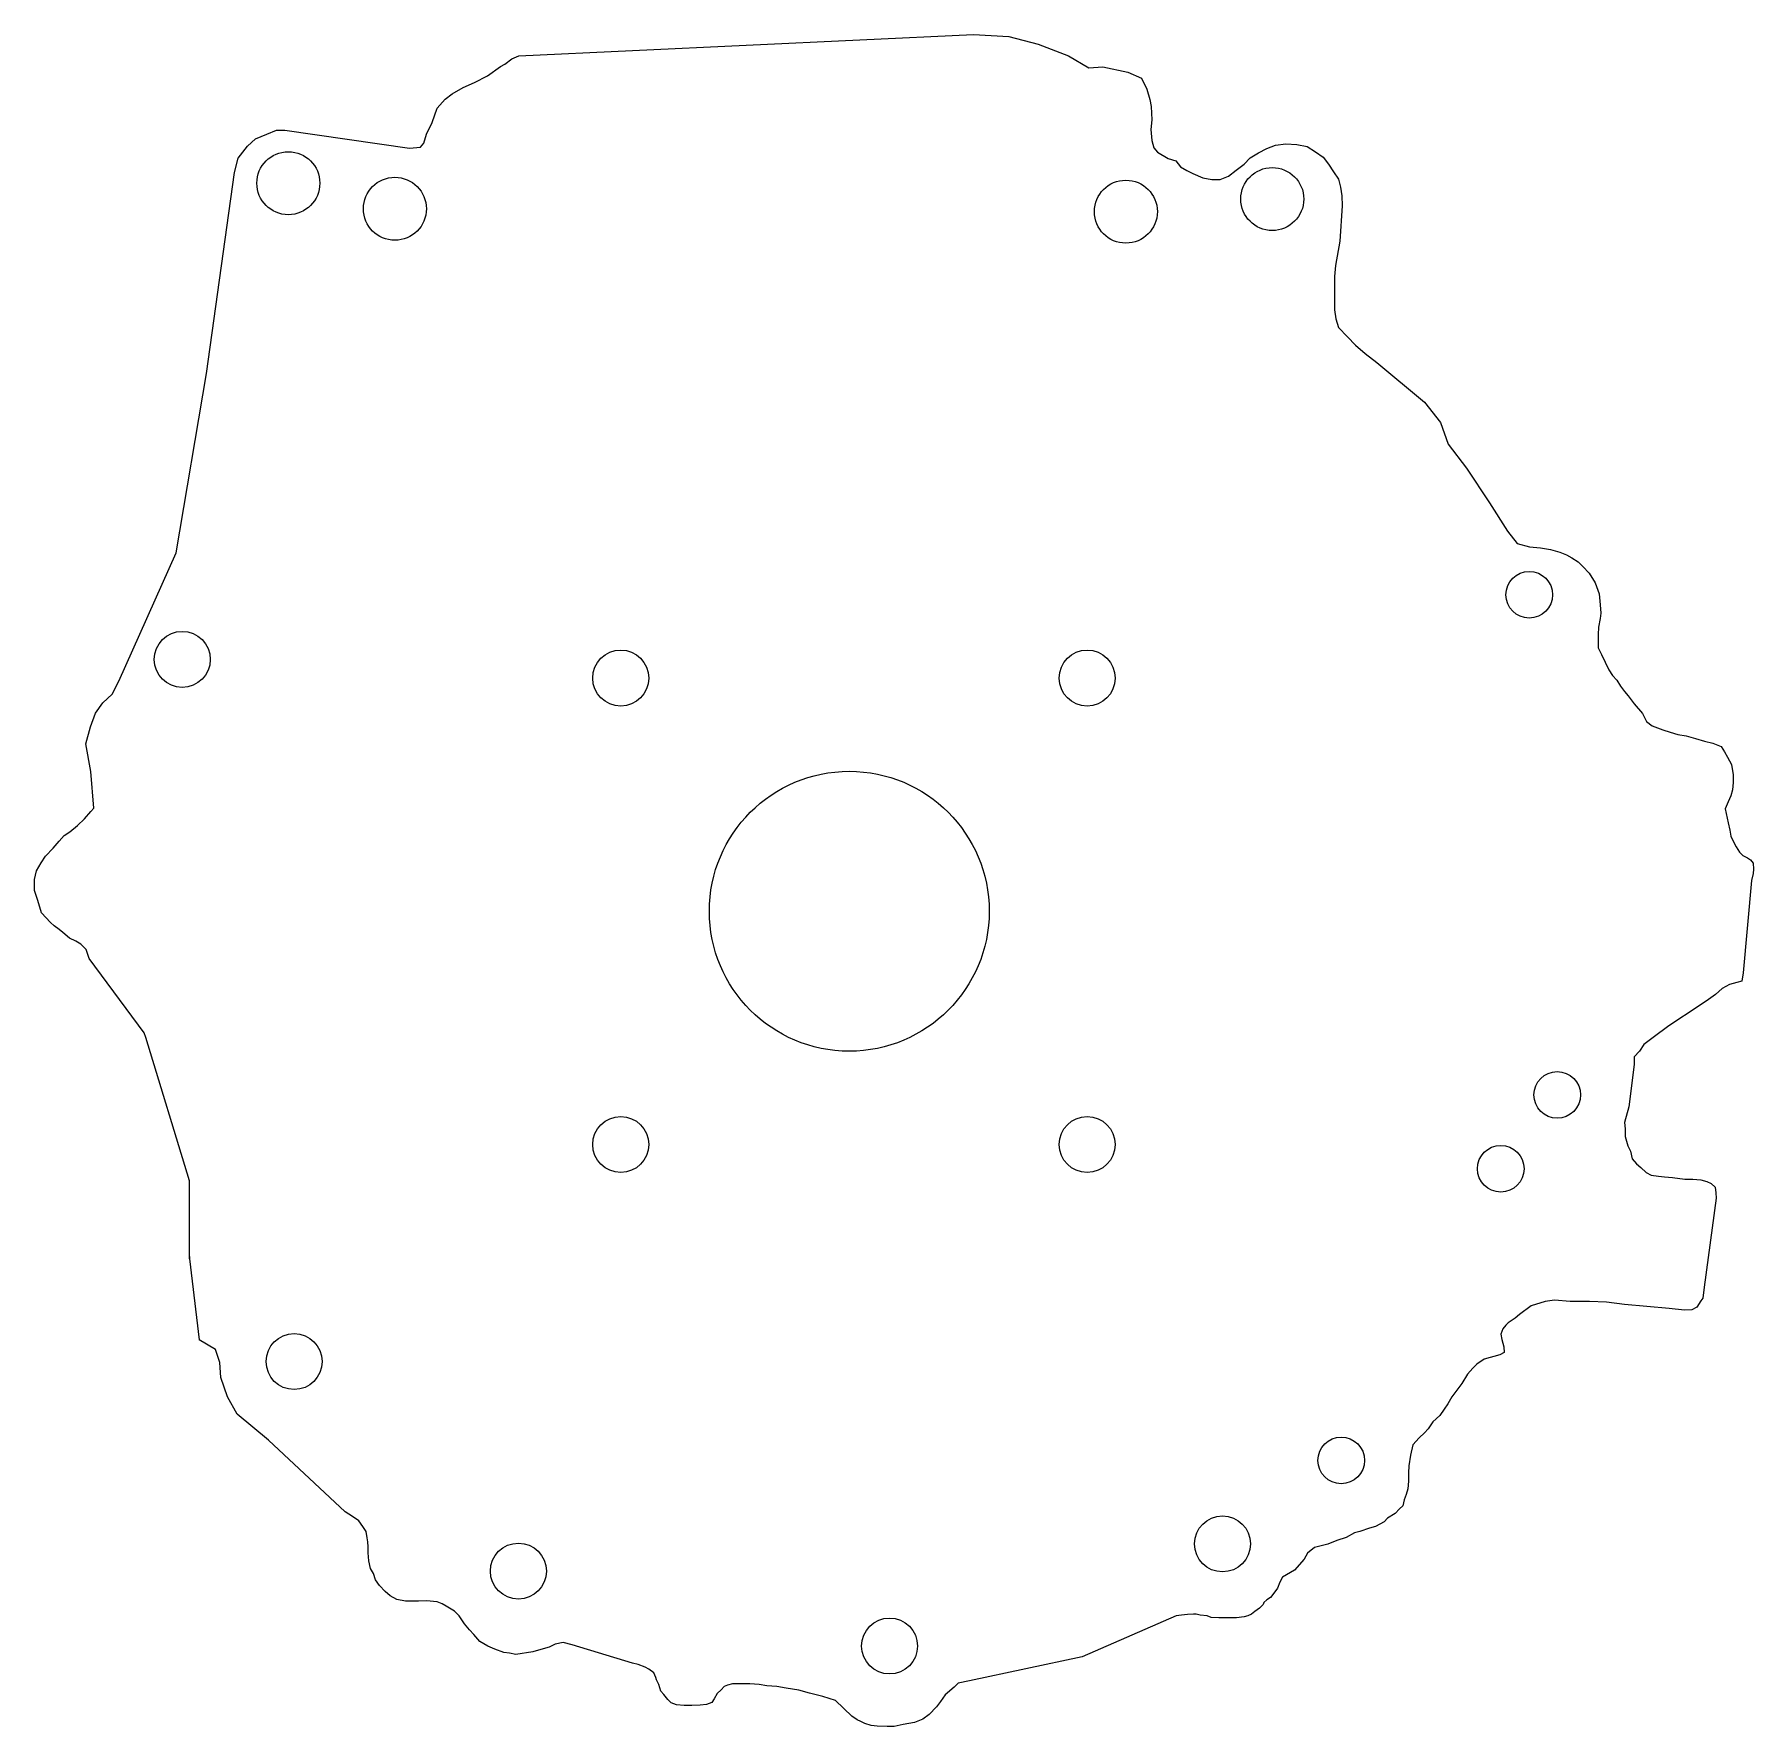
# Model space of a CAD drawing. Header units: millimetres. Extents: x -176 to 193, y -175 to 188.
import ezdxf

# ---------------------------------------------------------------- set-up
doc = ezdxf.new("R2010")
doc.units = ezdxf.units.MM
doc.layers.add('Sketch', color=7, linetype='CONTINUOUS')

msp = doc.modelspace()

# ---------------------------------------------------------------- linework, layer by layer
at = {"layer": 'Sketch'}
for p, q in [((-71.81192, 183.357147), (25.602835, 187.984924)), ((25.602835, 187.984924), (33.238674, 187.522141)), ((33.238674, 187.522141), (39.486179, 185.90242)), ((39.486179, 185.90242), (45.965065, 183.357147)), ((-78.570343, 179.102402), (-75.763145, 181.077835)), ((-75.763145, 181.077835), (-74.827415, 181.597687)), ((-74.827415, 181.597687), (-73.344444, 182.713455)), ((-73.344444, 182.713455), (-71.81192, 183.357147)), ((45.965065, 183.357147), (50.361465, 180.811874)), ((50.361465, 180.811874), (53.369518, 181.043259)), ((53.369518, 181.043259), (58.691463, 179.886307)), ((-83.76886, 176.607117), (-81.377541, 177.64682)), ((-81.377541, 177.64682), (-78.570343, 179.102402)), ((58.691463, 179.886307), (61.663391, 178.629761)), ((61.663391, 178.629761), (62.807053, 176.238449)), ((-89.383247, 172.136398), (-87.615753, 174.111832)), ((-87.615753, 174.111832), (-86.160172, 175.255508)), ((-86.160172, 175.255508), (-83.76886, 176.607117)), ((62.807053, 176.238449), (63.430874, 174.055084)), ((63.430874, 174.055084), (63.742786, 172.495544)), ((-90.422951, 169.121262), (-89.383247, 172.136398)), ((63.846752, 169.688354), (63.638817, 167.608963)), ((63.742786, 172.495544), (63.846752, 169.688354)), ((-128.268112, 165.586273), (-125.876801, 166.625977)), ((-125.876801, 166.625977), (-123.797401, 167.457733)), ((-123.797401, 167.457733), (-122.0299, 167.457733)), ((-122.0299, 167.457733), (-95.309555, 163.61084)), ((-92.190445, 164.650543), (-91.670593, 166.625977)), ((-91.670593, 166.625977), (-90.422951, 169.121262)), ((63.638817, 167.608963), (63.846752, 165.217651)), ((-132.011047, 161.42746), (-130.035614, 164.026718)), ((-130.035614, 164.026718), (-128.268112, 165.586273)), ((-95.309555, 163.61084), (-92.918236, 163.818787)), ((-92.918236, 163.818787), (-92.190445, 164.650543)), ((63.846752, 165.217651), (64.262634, 163.658112)), ((64.262634, 163.658112), (65.094398, 162.722382)), ((65.094398, 162.722382), (67.381737, 161.370773)), ((84.920494, 161.513855), (86.708084, 162.620453)), ((86.708084, 162.620453), (88.495674, 163.556808)), ((88.495674, 163.556808), (90.368385, 164.237808)), ((90.368385, 164.237808), (92.581589, 164.493164)), ((92.581589, 164.493164), (94.965042, 164.408051)), ((94.965042, 164.408051), (97.178253, 163.982437)), ((97.178253, 163.982437), (98.965828, 162.79071)), ((98.965828, 162.79071), (100.583176, 161.684097)), ((-132.796326, 158.355835), (-132.011047, 161.42746)), ((67.381737, 161.370773), (69.045242, 160.850922)), ((69.045242, 160.850922), (69.980972, 159.603287)), ((69.980972, 159.603287), (71.332581, 158.77153)), ((71.332581, 158.77153), (72.684189, 158.147705)), ((80.323837, 157.59819), (81.941185, 158.875031)), ((81.941185, 158.875031), (83.643654, 160.151886)), ((83.643654, 160.151886), (84.920494, 161.513855)), ((100.583176, 161.684097), (101.774902, 160.151886)), ((101.774902, 160.151886), (102.796379, 158.534546)), ((102.796379, 158.534546), (103.902985, 156.917206)), ((-138.812469, 115.317291), (-132.796326, 158.355835)), ((72.684189, 158.147705), (74.76358, 157.211975)), ((74.76358, 157.211975), (76.739006, 156.90007)), ((76.739006, 156.90007), (78.506493, 156.90007)), ((78.506493, 156.90007), (80.323837, 157.59819)), ((103.902985, 156.917206), (104.328598, 155.214737)), ((104.328598, 155.214737), (104.583969, 153.342026)), ((104.66909, 151.213943), (104.158348, 143.63797)), ((104.583969, 153.342026), (104.66909, 151.213943)), ((104.158348, 143.63797), (103.216728, 138.419113)), ((103.216728, 138.419113), (103.007652, 136.049545)), ((103.007652, 136.049545), (103.007652, 133.679977)), ((103.007652, 133.679977), (103.007652, 131.240723)), ((103.007652, 131.240723), (103.007652, 128.940857)), ((103.007652, 128.940857), (103.286423, 126.989449)), ((103.286423, 126.989449), (103.913658, 125.177429)), ((103.913658, 125.177429), (105.795372, 123.156326)), ((105.795372, 123.156326), (107.537697, 121.344307)), ((107.537697, 121.344307), (109.628487, 119.601982)), ((109.628487, 119.601982), (112.137436, 117.650581)), ((-145.311523, 76.807739), (-138.812469, 115.317291)), ((112.137436, 117.650581), (122.305191, 109.116905)), ((122.305191, 109.116905), (125.717499, 104.773972)), ((125.717499, 104.773972), (127.423645, 100.120827)), ((127.423645, 100.120827), (131.30127, 95.002373)), ((131.30127, 95.002373), (136.264618, 87.557343)), ((136.264618, 87.557343), (140.142227, 81.508263)), ((140.142227, 81.508263), (142.1586, 78.871483)), ((142.1586, 78.871483), (144.811966, 78.159187)), ((144.811966, 78.159187), (147.181534, 77.880417)), ((147.181534, 77.880417), (149.34201, 77.531952)), ((149.34201, 77.531952), (151.363113, 76.974403)), ((-157.635635, 49.362537), (-145.311523, 76.807739)), ((151.363113, 76.974403), (152.756973, 76.416855)), ((152.756973, 76.416855), (153.941742, 75.789619)), ((153.941742, 75.789619), (155.265915, 74.883614)), ((155.265915, 74.883614), (156.241623, 73.907906)), ((156.241623, 73.907906), (157.635483, 72.514046)), ((157.635483, 72.514046), (158.889954, 70.423256)), ((158.889954, 70.423256), (159.795975, 68.053696)), ((159.795975, 68.053696), (160.005051, 65.684128)), ((160.005051, 62.757023), (159.656586, 60.875309)), ((160.005051, 65.684128), (160.14444, 63.941803)), ((160.14444, 63.941803), (160.005051, 62.757023)), ((159.656586, 60.875309), (159.547409, 59.359379)), ((159.547409, 59.359379), (159.547409, 57.686749)), ((159.547409, 57.686749), (159.547409, 56.501965)), ((159.547409, 56.501965), (160.244339, 55.03841)), ((160.244339, 55.03841), (161.847275, 51.762836)), ((161.847275, 51.762836), (162.613907, 50.578056)), ((-158.997604, 46.553455), (-157.635635, 49.362537)), ((162.613907, 50.578056), (163.519913, 49.532658)), ((163.519913, 49.532658), (164.356232, 48.278183)), ((164.356232, 48.278183), (165.192535, 47.093399)), ((-162.5728, 42.467522), (-161.040573, 44.680737)), ((-161.040573, 44.680737), (-158.997604, 46.553455)), ((165.192535, 47.093399), (165.959167, 46.187389)), ((165.959167, 46.187389), (167.28334, 44.445065)), ((167.28334, 44.445065), (169.025665, 42.423965)), ((-163.679398, 39.573318), (-162.5728, 42.467522)), ((169.025665, 42.423965), (169.931671, 40.681637)), ((169.931671, 40.681637), (171.116455, 39.775627)), ((-164.700882, 35.913002), (-163.679398, 39.573318)), ((171.116455, 39.775627), (173.416321, 38.869617)), ((173.416321, 38.869617), (175.019272, 38.381767)), ((175.019272, 38.381767), (176.622208, 37.893913)), ((176.622208, 37.893913), (178.434219, 37.615143)), ((178.434219, 37.615143), (180.385635, 37.057598)), ((180.385635, 37.057598), (182.337036, 36.500053)), ((-163.587296, 29.99572), (-164.700882, 35.913002)), ((182.337036, 36.500053), (184.149063, 36.012203)), ((184.149063, 36.012203), (185.891388, 35.315273)), ((185.891388, 35.315273), (186.658005, 34.200184)), ((186.658005, 34.200184), (187.26799, 33.017929)), ((-162.951111, 22.074396), (-163.587296, 29.99572)), ((187.26799, 33.017929), (188.155609, 31.429565)), ((188.155609, 31.429565), (188.48262, 29.280598)), ((188.342468, 26.010431), (187.968735, 24.749081)), ((188.48262, 27.598797), (188.342468, 26.010431)), ((188.48262, 29.280598), (188.48262, 27.598797)), ((187.454849, 23.441013), (186.754105, 21.992798)), ((187.968735, 24.749081), (187.454849, 23.441013)), ((-166.435776, 18.380651), (-164.972214, 19.84421)), ((-164.972214, 19.84421), (-163.578354, 21.377464)), ((-163.578354, 21.377464), (-162.951111, 22.074396)), ((186.754105, 21.992798), (187.410721, 18.986626)), ((187.410721, 18.986626), (187.793213, 17.380194)), ((-171.662781, 13.502119), (-170.408295, 15.035374)), ((-170.408295, 15.035374), (-169.293213, 16.220158)), ((-169.293213, 16.220158), (-168.108429, 17.056479)), ((-168.108429, 17.056479), (-166.435776, 18.380651)), ((187.793213, 17.380194), (188.022705, 16.117996)), ((188.022705, 16.117996), (188.59642, 14.894049)), ((188.59642, 14.894049), (189.170151, 13.784846)), ((-174.24144, 10.36592), (-173.335419, 11.829479)), ((-173.335419, 11.829479), (-171.662781, 13.502119)), ((189.170151, 13.784846), (189.820374, 12.675643)), ((189.820374, 12.675643), (190.585342, 11.987173)), ((190.585342, 11.987173), (191.54155, 11.451695)), ((191.54155, 11.451695), (192.230026, 10.992716)), ((-175.704987, 6.811561), (-175.217148, 8.69328)), ((-175.217148, 8.69328), (-174.24144, 10.36592)), ((192.230026, 10.992716), (192.765503, 10.342492)), ((192.765503, 8.085838), (192.459518, 6.594152)), ((192.765503, 10.342492), (192.880249, 9.042048)), ((192.880249, 9.042048), (192.765503, 8.085838)), ((-175.704987, 4.441989), (-175.704987, 6.811561)), ((-174.93837, 2.281496), (-175.704987, 4.441989)), ((192.459518, 6.594152), (190.649643, -13.201038)), ((-174.171738, -0.36685), (-174.93837, 2.281496)), ((-172.234344, -2.405351), (-174.171738, -0.36685)), ((-171.467712, -3.102286), (-172.234344, -2.405351)), ((-170.422318, -3.938606), (-171.467712, -3.102286)), ((-169.585999, -4.565844), (-170.422318, -3.938606)), ((-168.192139, -5.750631), (-169.585999, -4.565844)), ((-166.798264, -6.37787), (-168.192139, -5.750631)), ((-165.752869, -7.074804), (-166.798264, -6.37787)), ((-164.568085, -8.189896), (-165.752869, -7.074804)), ((-163.940842, -10.141307), (-164.568085, -8.189896)), ((-152.173553, -26.084446), (-163.940842, -10.141307)), ((190.649643, -13.201038), (190.332932, -14.957614)), ((184.727524, -17.869921), (183.193085, -18.934635)), ((186.168015, -16.554686), (184.727524, -17.869921)), ((187.73378, -15.677861), (186.168015, -16.554686)), ((189.268219, -15.30208), (187.73378, -15.677861)), ((190.332932, -14.957614), (189.268219, -15.30208)), ((181.188919, -20.24987), (174.678589, -24.571287)), ((183.193085, -18.934635), (181.188919, -20.24987)), ((174.678589, -24.571287), (171.333328, -27.080238)), ((-151.794647, -27.031677), (-152.173553, -26.084446)), ((-142.426392, -57.7612), (-151.794647, -27.031677)), ((169.312225, -28.543795), (168.406219, -30.007351)), ((171.333328, -27.080238), (169.312225, -28.543795)), ((167.291122, -32.864769), (166.106339, -41.924877)), ((168.406219, -30.007351), (167.291122, -31.192133)), ((167.291122, -31.192133), (167.291122, -32.864769)), ((166.106339, -41.924877), (165.19371, -45.289181)), ((165.19371, -45.289181), (165.307831, -46.658619)), ((165.307831, -46.658619), (165.307831, -48.313358)), ((165.307831, -48.313358), (165.878433, -50.310455)), ((165.878433, -50.310455), (166.506088, -51.451653)), ((166.506088, -51.451653), (166.84845, -53.049332)), ((166.84845, -53.049332), (167.761414, -54.133472)), ((167.761414, -54.133472), (168.674377, -54.932308)), ((168.674377, -54.932308), (169.872635, -56.016449)), ((-142.426392, -74.037537), (-142.426392, -57.7612)), ((169.872635, -56.016449), (170.899704, -56.587048)), ((170.899704, -56.587048), (172.497391, -56.758228)), ((172.497391, -56.758228), (173.809769, -56.929405)), ((173.809769, -56.929405), (175.459076, -57.045277)), ((175.459076, -57.045277), (178.152176, -57.452374)), ((178.152176, -57.452374), (179.874512, -57.452374)), ((179.874512, -57.452374), (181.596848, -57.608948)), ((181.596848, -57.608948), (182.880768, -57.953415)), ((182.880768, -57.953415), (183.78891, -58.329197)), ((183.78891, -58.329197), (184.638733, -59.117649)), ((184.868225, -61.489052), (182.298172, -80.557655)), ((184.638733, -59.117649), (184.753479, -60.341599)), ((184.753479, -60.341599), (184.868225, -61.489052)), ((-142.426392, -74.500313), (-142.426392, -74.037537)), ((-142.426392, -74.037537), (-142.426392, -74.500313)), ((-142.426392, -74.500313), (-142.426392, -74.037537)), ((-142.426392, -74.500313), (-140.343887, -91.854546)), ((182.298172, -80.557655), (181.957687, -82.941116)), ((145.184357, -84.558456), (142.659958, -86.477951)), ((148.163681, -83.622101), (145.184357, -84.558456)), ((150.206635, -83.36673), (148.163681, -83.622101)), ((153.526459, -83.622101), (150.206635, -83.36673)), ((157.69751, -83.622101), (153.526459, -83.622101)), ((161.357803, -83.792351), (157.69751, -83.622101)), ((165.18837, -84.303085), (161.357803, -83.792351)), ((174.807312, -85.15432), (165.18837, -84.303085)), ((181.532059, -83.53698), (180.680832, -84.898956)), ((181.957687, -82.941116), (181.532059, -83.53698)), ((140.288544, -88.199135), (139.791321, -88.696365)), ((141.741989, -87.24292), (140.288544, -88.199135)), ((142.659958, -86.477951), (141.741989, -87.24292)), ((178.042007, -85.49482), (174.807312, -85.15432)), ((179.659348, -85.409691), (178.042007, -85.49482)), ((180.680832, -84.898956), (179.659348, -85.409691)), ((-136.873032, -93.93705), (-140.343887, -91.854546)), ((139.102844, -89.49958), (138.720367, -90.68528)), ((138.720367, -90.68528), (138.911606, -91.794487)), ((138.911606, -91.794487), (139.294098, -93.362671)), ((139.791321, -88.696365), (139.102844, -89.49958)), ((-135.947479, -96.71373), (-136.873032, -93.93705)), ((138.477402, -95.068428), (135.1138, -96.049477)), ((139.37059, -94.586624), (138.477402, -95.068428)), ((139.294098, -93.362671), (139.37059, -94.586624)), ((-135.71608, -99.953194), (-135.947479, -96.71373)), ((131.516602, -99.226219), (130.301971, -101.235039)), ((132.684525, -97.964867), (131.516602, -99.226219)), ((133.525421, -97.123962), (132.684525, -97.964867)), ((135.1138, -96.049477), (133.525421, -97.123962)), ((-134.327744, -104.118202), (-135.71608, -99.953194)), ((130.301971, -101.235039), (128.153, -104.084763)), ((-132.245224, -107.820442), (-134.327744, -104.118202)), ((126.517914, -106.747612), (125.58358, -108.102402)), ((127.35881, -105.579697), (126.517914, -106.747612)), ((128.153, -104.084763), (127.35881, -105.579697)), ((-125.534935, -113.373795), (-132.245224, -107.820442)), ((124.088646, -109.457184), (123.10759, -110.952118)), ((125.58358, -108.102402), (124.088646, -109.457184)), ((-109.075615, -128.779739), (-125.534935, -113.373795)), ((121.192207, -112.914223), (119.837418, -114.409157)), ((122.313408, -111.793022), (121.192207, -112.914223)), ((123.10759, -110.952118), (122.313408, -111.793022)), ((119.324554, -116.595207), (118.976082, -118.895081)), ((119.837418, -114.409157), (119.324554, -116.595207)), ((118.976082, -118.895081), (118.906395, -120.358643)), ((118.906395, -120.358643), (118.906395, -122.170662)), ((118.418541, -125.028084), (117.930687, -126.143173)), ((118.767006, -123.8433), (118.418541, -125.028084)), ((118.906395, -122.170662), (118.767006, -123.8433)), ((-107.487244, -129.760788), (-109.075615, -128.779739)), ((116.954987, -128.094589), (116.048973, -129.070282)), ((117.651917, -127.467346), (116.954987, -128.094589)), ((117.930687, -126.143173), (117.651917, -127.467346)), ((-106.179176, -130.648407), (-107.487244, -129.760788)), ((-105.291557, -131.90976), (-106.179176, -130.648407)), ((-104.590805, -132.984253), (-105.291557, -131.90976)), ((110.543213, -132.276169), (108.452415, -132.973114)), ((111.797684, -131.858017), (110.543213, -132.276169)), ((113.679405, -130.882309), (111.797684, -131.858017)), ((114.376335, -130.115692), (113.679405, -130.882309)), ((116.048973, -129.070282), (114.376335, -130.115692)), ((-104.357224, -134.339035), (-104.590805, -132.984253)), ((-104.217072, -135.179932), (-104.357224, -134.339035)), ((-104.170357, -136.254425), (-104.217072, -135.179932)), ((-104.170357, -137.515778), (-104.170357, -136.254425)), ((101.622482, -135.691147), (98.765053, -136.388077)), ((103.504196, -134.924515), (101.622482, -135.691147)), ((105.525299, -134.227585), (103.504196, -134.924515)), ((107.337326, -133.251877), (105.525299, -134.227585)), ((108.452415, -132.973114), (107.337326, -133.251877)), ((-104.030205, -139.244293), (-104.170357, -137.515778)), ((-103.609749, -140.926102), (-104.030205, -139.244293)), ((96.534874, -138.897034), (94.452621, -141.250702)), ((97.231804, -137.572861), (96.534874, -138.897034)), ((98.765053, -136.388077), (97.231804, -137.572861)), ((-103.002434, -142.000595), (-103.609749, -140.926102)), ((-102.581978, -143.308655), (-103.002434, -142.000595)), ((-101.694366, -144.5233), (-102.581978, -143.308655)), ((91.873978, -142.783951), (91.316437, -143.829346)), ((94.452621, -141.250702), (91.873978, -142.783951)), ((-100.526443, -145.83136), (-101.694366, -144.5233)), ((-99.451958, -146.765701), (-100.526443, -145.83136)), ((-98.003738, -147.559891), (-99.451958, -146.765701)), ((89.295326, -147.104919), (88.528702, -147.592773)), ((89.992256, -146.198914), (89.295326, -147.104919)), ((90.828575, -145.083817), (89.992256, -146.198914)), ((91.316437, -143.829346), (90.828575, -145.083817)), ((-96.135063, -147.886902), (-98.003738, -147.559891)), ((-93.332054, -147.886902), (-96.135063, -147.886902)), ((-91.650253, -147.793472), (-93.332054, -147.886902)), ((-89.386452, -148.049545), (-91.650253, -147.793472)), ((-88.265251, -148.470001), (-89.386452, -148.049545)), ((-87.424347, -148.983887), (-88.265251, -148.470001)), ((-85.602394, -150.058365), (-87.424347, -148.983887)), ((-84.621338, -151.039429), (-85.602394, -150.058365)), ((-83.500137, -152.767944), (-84.621338, -151.039429)), ((69.084297, -151.077438), (48.908291, -159.862228)), ((70.199387, -150.868362), (69.084297, -151.077438)), ((71.52356, -150.728973), (70.199387, -150.868362)), ((72.778038, -150.659271), (71.52356, -150.728973)), ((73.335579, -150.659271), (72.778038, -150.659271)), ((74.241592, -150.868362), (73.335579, -150.659271)), ((75.705154, -151.077438), (74.241592, -150.868362)), ((76.61116, -151.425903), (75.705154, -151.077438)), ((84.416801, -151.077438), (83.650177, -151.286514)), ((85.25312, -150.659271), (84.416801, -151.077438)), ((85.95005, -150.10173), (85.25312, -150.659271)), ((86.925758, -149.4048), (85.95005, -150.10173)), ((87.762077, -148.638168), (86.925758, -149.4048)), ((87.901459, -148.220016), (87.762077, -148.638168)), ((88.528702, -147.592773), (87.901459, -148.220016)), ((-82.425652, -154.076019), (-83.500137, -152.767944)), ((-81.49131, -155.057068), (-82.425652, -154.076019)), ((78.214104, -151.49559), (76.61116, -151.425903)), ((79.607971, -151.49559), (78.214104, -151.49559)), ((80.374596, -151.49559), (79.607971, -151.49559)), ((82.047234, -151.49559), (80.374596, -151.49559)), ((83.650177, -151.286514), (82.047234, -151.49559)), ((-80.229965, -156.552002), (-81.49131, -155.057068)), ((-78.45472, -157.533051), (-80.229965, -156.552002)), ((-77.0065, -158.187088), (-78.45472, -157.533051)), ((-75.044403, -158.887848), (-77.0065, -158.187088)), ((-67.102547, -158.280518), (-68.877785, -158.794403)), ((-65.327309, -157.766647), (-67.102547, -158.280518)), ((-64.019234, -157.11261), (-65.327309, -157.766647)), ((-62.337433, -156.785583), (-64.019234, -157.11261)), ((-60.40588, -157.25412), (-62.337433, -156.785583)), ((-47.467102, -161.1698), (-60.40588, -157.25412)), ((-73.87648, -159.028), (-75.044403, -158.887848)), ((-72.474976, -159.308289), (-73.87648, -159.028)), ((-68.877785, -158.794403), (-72.474976, -159.308289)), ((-46.275375, -161.5103), (-47.467102, -161.1698)), ((-44.743153, -162.021042), (-46.275375, -161.5103)), ((-43.977039, -162.446655), (-44.743153, -162.021042)), ((48.908291, -159.862228), (24.780319, -164.941788)), ((-42.87043, -163.297897), (-43.977039, -162.446655)), ((-42.444817, -164.234253), (-42.87043, -163.297897)), ((-42.359692, -164.744995), (-42.444817, -164.234253)), ((-41.848949, -165.766479), (-42.359692, -164.744995)), ((-41.423332, -167.213577), (-41.848949, -165.766479)), ((-26.015976, -165.596222), (-27.12258, -165.936722)), ((-24.739126, -165.596222), (-26.015976, -165.596222)), ((-22.355661, -165.596222), (-24.739126, -165.596222)), ((-20.312698, -165.766479), (-22.355661, -165.596222)), ((-18.695353, -166.021835), (-20.312698, -165.766479)), ((22.367517, -165.449753), (21.478598, -166.338684)), ((24.780319, -164.941788), (22.367517, -165.449753)), ((-40.742344, -167.894562), (-41.423332, -167.213577)), ((-39.891109, -169.00116), (-40.742344, -167.894562)), ((-39.210121, -169.682159), (-39.891109, -169.00116)), ((-29.931656, -168.830917), (-30.442398, -169.597031)), ((-29.335791, -167.724319), (-29.931656, -168.830917)), ((-28.484558, -166.873077), (-29.335791, -167.724319)), ((-27.803568, -166.192093), (-28.484558, -166.873077)), ((-27.12258, -165.936722), (-27.803568, -166.192093)), ((-16.567261, -166.192093), (-18.695353, -166.021835)), ((-14.524298, -166.532578), (-16.567261, -166.192093)), ((-11.800342, -166.958206), (-14.524298, -166.532578)), ((-9.50201, -167.639191), (-11.800342, -166.958206)), ((-6.692931, -168.320175), (-9.50201, -167.639191)), ((-3.968982, -169.171417), (-6.692931, -168.320175)), ((-0.444542, -172.566391), (-3.968982, -169.171417)), ((18.55784, -169.386429), (17.668917, -170.529327)), ((19.573759, -167.989532), (18.55784, -169.386429)), ((21.478598, -166.338684), (19.573759, -167.989532)), ((-38.018391, -170.107773), (-39.210121, -169.682159)), ((-36.401043, -170.278015), (-38.018391, -170.107773)), ((-34.783695, -170.278015), (-36.401043, -170.278015)), ((-32.996105, -170.192902), (-34.783695, -170.278015)), ((-31.634125, -170.022644), (-32.996105, -170.192902)), ((-30.442398, -169.597031), (-31.634125, -170.022644)), ((0.69666, -173.365219), (-0.444542, -172.566391)), ((14.790481, -173.194046), (12.964559, -173.878769)), ((16.145042, -172.180191), (14.790481, -173.194046)), ((17.668917, -170.529327), (16.145042, -172.180191)), ((1.4955, -173.707581), (0.69666, -173.365219)), ((2.351399, -174.10701), (1.4955, -173.707581)), ((3.663777, -174.563477), (2.351399, -174.10701)), ((4.976161, -174.677597), (3.663777, -174.563477)), ((7.144438, -174.791718), (4.976161, -174.677597)), ((8.627998, -174.791718), (7.144438, -174.791718)), ((10.56804, -174.335251), (8.627998, -174.791718)), ((12.964559, -173.878769), (10.56804, -174.335251))]:
    msp.add_line(p, q, dxfattribs=at)
for centre, radius in [((-121.26, 156.08), 6.75), ((89.69, 152.69), 6.75), ((-98.41, 150.6), 6.75), ((58.3, 149.98), 6.75), ((144.78, 67.86), 5), ((-144, 54), 6), ((-50, 50), 6), ((50, 50), 6), ((-1, 0), 30), ((150.77, -39.37), 5), ((-50, -50), 6), ((50, -50), 6), ((138.66, -55.19), 5), ((-120.02, -96.53), 6), ((104.47, -117.72), 5), ((79.01, -135.62), 6), ((-71.94, -141.45), 6), ((7.64, -157.51), 6)]:
    msp.add_circle(centre, radius, dxfattribs=at)

doc.saveas('drawing.dxf')
